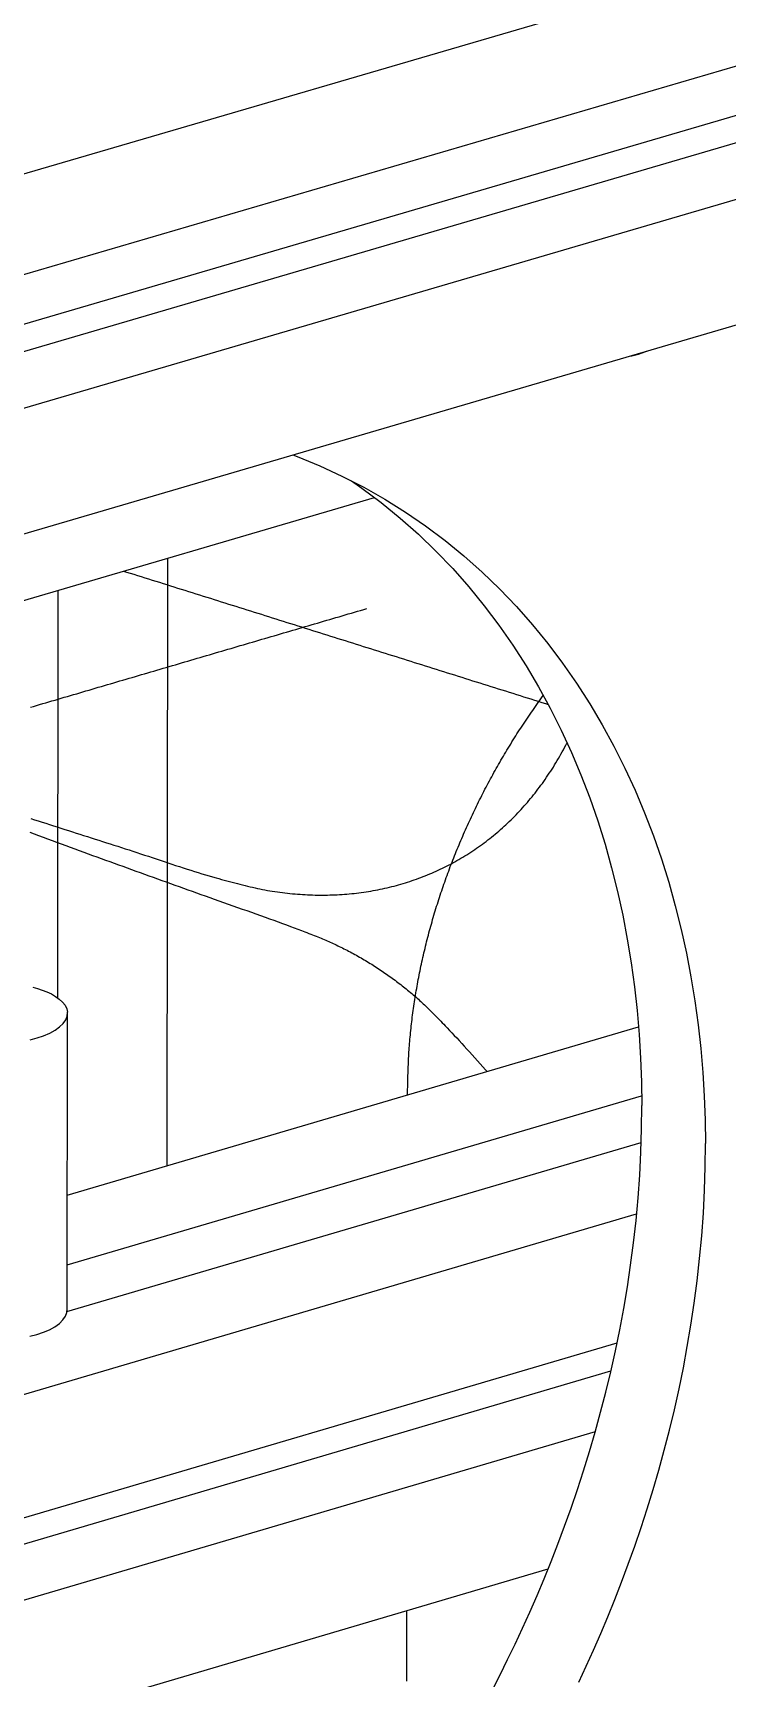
# Model space of a CAD drawing. Header units: millimetres. Extents: x -320 to 323, y -425 to 415.
# Drawn here: x 36.1 to 74.4, y 32.6 to 123.3 of the extents above; entities that cross this region are included whole.
import ezdxf

# ---------------------------------------------------------------- set-up
doc = ezdxf.new("R2010")
doc.units = ezdxf.units.MM
doc.layers.add('SKETCH', color=5, linetype='Continuous')
doc.layers.add('VISIBLE', color=7, linetype='Continuous')

msp = doc.modelspace()

# ---------------------------------------------------------------- linework, layer by layer
at = {"layer": 'SKETCH', "flags": 128}
for points in [[(41.108, 93.624), (41.274, 93.572), (41.474, 93.509), (41.675, 93.446), (41.875, 93.383), (42.076, 93.32), (42.276, 93.257), (42.477, 93.194), (42.677, 93.131), (42.878, 93.068), (43.078, 93.005), (43.279, 92.942), (43.479, 92.879), (43.68, 92.816), (43.88, 92.753), (44.081, 92.69), (44.281, 92.627), (44.482, 92.564), (44.683, 92.501), (44.883, 92.438), (45.084, 92.375), (45.284, 92.312), (45.485, 92.249), (45.685, 92.186), (45.886, 92.123), (46.086, 92.06), (46.287, 91.997), (46.487, 91.934), (46.688, 91.871), (46.889, 91.808), (47.089, 91.745), (47.29, 91.682), (47.49, 91.619), (47.691, 91.556), (47.891, 91.493), (48.092, 91.43), (48.293, 91.367), (48.493, 91.304), (48.694, 91.241), (48.894, 91.178), (49.095, 91.115), (49.296, 91.052), (49.496, 90.989), (49.697, 90.926), (49.897, 90.863), (50.098, 90.8), (50.299, 90.737), (50.499, 90.674), (50.7, 90.611), (50.901, 90.548), (51.101, 90.485), (51.302, 90.422), (51.503, 90.359), (51.703, 90.296), (51.904, 90.233), (52.105, 90.17), (52.305, 90.107), (52.506, 90.044), (52.707, 89.981), (52.907, 89.918), (53.108, 89.854), (53.309, 89.791), (53.509, 89.728), (53.71, 89.665), (53.911, 89.602), (54.111, 89.539), (54.312, 89.476), (54.513, 89.413), (54.714, 89.35), (54.914, 89.287), (55.115, 89.224), (55.316, 89.161), (55.516, 89.098), (55.717, 89.035), (55.918, 88.972), (56.118, 88.909), (56.319, 88.846), (56.52, 88.783), (56.72, 88.72), (56.921, 88.657), (57.122, 88.594), (57.322, 88.531), (57.523, 88.468), (57.724, 88.405), (57.925, 88.342), (58.125, 88.278), (58.326, 88.215), (58.527, 88.152), (58.727, 88.089), (58.928, 88.026), (59.129, 87.963), (59.33, 87.9), (59.53, 87.837), (59.731, 87.774), (59.932, 87.711), (60.133, 87.648), (60.334, 87.585), (60.534, 87.522), (60.735, 87.459), (60.936, 87.396), (61.137, 87.333), (61.338, 87.27), (61.538, 87.207), (61.739, 87.144), (61.94, 87.081), (62.141, 87.017), (62.342, 86.954), (62.542, 86.891), (62.743, 86.828), (62.944, 86.765), (63.145, 86.702), (63.346, 86.639), (63.546, 86.576), (63.747, 86.513), (63.948, 86.45), (64.149, 86.387), (64.35, 86.324), (64.495, 86.278)], [(35.967, 86.12), (36.138, 86.17), (36.308, 86.22), (36.478, 86.27), (36.648, 86.32), (36.818, 86.37), (36.988, 86.42), (37.159, 86.47), (37.329, 86.52), (37.499, 86.57), (37.669, 86.62), (37.839, 86.67), (38.009, 86.719), (38.179, 86.769), (38.35, 86.819), (38.52, 86.869), (38.69, 86.919), (38.86, 86.969), (39.03, 87.019), (39.2, 87.069), (39.37, 87.119), (39.541, 87.169), (39.711, 87.219), (39.881, 87.269), (40.051, 87.319), (40.221, 87.369), (40.391, 87.419), (40.561, 87.469), (40.731, 87.518), (40.901, 87.568), (41.072, 87.618), (41.242, 87.668), (41.412, 87.718), (41.582, 87.768), (41.752, 87.818), (41.922, 87.868), (42.092, 87.918), (42.262, 87.968), (42.432, 88.018), (42.603, 88.068), (42.773, 88.118), (42.943, 88.168), (43.113, 88.217), (43.283, 88.267), (43.453, 88.317), (43.623, 88.367), (43.793, 88.417), (43.963, 88.467), (44.133, 88.517), (44.303, 88.567), (44.473, 88.617), (44.644, 88.667), (44.814, 88.717), (44.984, 88.767), (45.154, 88.817), (45.324, 88.866), (45.494, 88.916), (45.664, 88.966), (45.834, 89.016), (46.004, 89.066), (46.174, 89.116), (46.344, 89.166), (46.514, 89.216), (46.684, 89.266), (46.854, 89.316), (47.024, 89.366), (47.194, 89.416), (47.364, 89.465), (47.534, 89.515), (47.705, 89.565), (47.875, 89.615), (48.045, 89.665), (48.215, 89.715), (48.385, 89.765), (48.555, 89.815), (48.725, 89.865), (48.895, 89.915), (49.065, 89.965), (49.235, 90.014), (49.405, 90.064), (49.575, 90.114), (49.745, 90.164), (49.915, 90.214), (50.085, 90.264), (50.255, 90.314), (50.425, 90.364), (50.595, 90.414), (50.765, 90.464), (50.935, 90.513), (51.105, 90.563), (51.275, 90.613), (51.445, 90.663), (51.615, 90.713), (51.785, 90.763), (51.955, 90.813), (52.125, 90.863), (52.295, 90.913), (52.465, 90.963), (52.635, 91.012), (52.805, 91.062), (52.975, 91.112), (53.145, 91.162), (53.315, 91.212), (53.485, 91.262), (53.655, 91.312), (53.825, 91.362), (53.995, 91.412), (54.165, 91.461), (54.335, 91.511), (54.505, 91.561)], [(56.746, 64.758), (56.749, 64.895), (56.753, 65.066), (56.756, 65.199), (56.759, 65.329), (56.763, 65.457), (56.766, 65.583), (56.769, 65.707), (56.773, 65.83), (56.776, 65.951), (56.78, 66.071), (56.784, 66.19), (56.788, 66.309), (56.793, 66.426), (56.798, 66.542), (56.803, 66.658), (56.808, 66.774), (56.814, 66.89), (56.82, 67.005), (56.827, 67.12), (56.834, 67.236), (56.842, 67.352), (56.851, 67.469), (56.86, 67.586), (56.869, 67.704), (56.879, 67.824), (56.89, 67.944), (56.902, 68.065), (56.914, 68.186), (56.926, 68.307), (56.939, 68.428), (56.953, 68.55), (56.967, 68.671), (56.981, 68.793), (56.996, 68.915), (57.011, 69.036), (57.027, 69.158), (57.043, 69.28), (57.06, 69.402), (57.077, 69.524), (57.094, 69.646), (57.113, 69.769), (57.131, 69.891), (57.15, 70.013), (57.169, 70.135), (57.189, 70.257), (57.21, 70.38), (57.23, 70.502), (57.251, 70.624), (57.273, 70.746), (57.295, 70.869), (57.318, 70.991), (57.341, 71.113), (57.364, 71.236), (57.388, 71.358), (57.412, 71.481), (57.437, 71.603), (57.463, 71.726), (57.488, 71.848), (57.514, 71.971), (57.541, 72.094), (57.568, 72.217), (57.596, 72.339), (57.624, 72.462), (57.652, 72.585), (57.681, 72.707), (57.71, 72.83), (57.74, 72.953), (57.77, 73.075), (57.801, 73.198), (57.832, 73.32), (57.864, 73.443), (57.896, 73.565), (57.928, 73.688), (57.961, 73.81), (57.994, 73.932), (58.028, 74.054), (58.062, 74.176), (58.097, 74.299), (58.132, 74.421), (58.168, 74.543), (58.204, 74.665), (58.24, 74.787), (58.277, 74.909), (58.314, 75.032), (58.352, 75.154), (58.39, 75.276), (58.429, 75.398), (58.468, 75.519), (58.508, 75.641), (58.548, 75.763), (58.588, 75.885), (58.629, 76.006), (58.67, 76.128), (58.712, 76.249), (58.754, 76.37), (58.796, 76.491), (58.839, 76.612), (58.883, 76.733), (58.926, 76.854), (58.97, 76.975), (59.015, 77.095), (59.06, 77.216), (59.105, 77.337), (59.151, 77.457), (59.198, 77.578), (59.244, 77.698), (59.291, 77.818), (59.339, 77.939), (59.387, 78.059), (59.435, 78.179), (59.484, 78.299), (59.533, 78.418), (59.583, 78.538), (59.633, 78.658), (59.684, 78.777), (59.734, 78.896), (59.786, 79.015), (59.837, 79.134), (59.889, 79.253), (59.942, 79.371), (59.995, 79.49), (60.048, 79.608), (60.101, 79.726), (60.155, 79.844), (60.21, 79.962), (60.265, 80.08), (60.32, 80.197), (60.376, 80.315), (60.432, 80.432), (60.488, 80.55), (60.545, 80.667), (60.603, 80.784), (60.66, 80.901), (60.718, 81.017), (60.777, 81.134), (60.836, 81.25), (60.895, 81.366), (60.955, 81.482), (61.015, 81.598), (61.075, 81.714), (61.136, 81.829), (61.197, 81.944), (61.259, 82.059), (61.321, 82.174), (61.383, 82.289), (61.445, 82.403), (61.508, 82.517), (61.572, 82.631), (61.635, 82.745), (61.7, 82.858), (61.764, 82.972), (61.829, 83.085), (61.894, 83.198), (61.96, 83.311), (62.026, 83.423), (62.093, 83.536), (62.16, 83.648), (62.227, 83.76), (62.294, 83.872), (62.362, 83.984), (62.431, 84.095), (62.499, 84.206), (62.568, 84.317), (62.638, 84.428), (62.707, 84.538), (62.777, 84.648), (62.847, 84.758), (62.918, 84.868), (62.989, 84.977), (63.06, 85.086), (63.132, 85.195), (63.204, 85.303), (63.276, 85.412), (63.349, 85.52), (63.422, 85.628), (63.495, 85.735), (63.569, 85.843), (63.643, 85.95), (63.718, 86.057), (63.792, 86.164), (63.868, 86.27), (63.943, 86.376), (64.019, 86.482), (64.095, 86.588), (64.171, 86.693), (64.227, 86.769)], [(35.989, 79.992), (36.198, 79.925), (36.406, 79.859), (36.614, 79.792), (36.822, 79.725), (37.031, 79.659), (37.239, 79.592), (37.447, 79.525), (37.656, 79.458), (37.864, 79.392), (38.072, 79.325), (38.281, 79.258), (38.489, 79.191), (38.697, 79.125), (38.905, 79.058), (39.114, 78.991), (39.322, 78.925), (39.53, 78.858), (39.739, 78.791), (39.947, 78.724), (40.155, 78.658), (40.364, 78.591), (40.572, 78.524), (40.78, 78.457), (40.989, 78.391), (41.197, 78.324), (41.406, 78.256), (41.617, 78.188), (41.829, 78.119), (42.042, 78.049), (42.256, 77.978), (42.47, 77.906), (42.685, 77.835), (42.9, 77.763), (43.116, 77.691), (43.331, 77.62), (43.545, 77.549), (43.759, 77.478), (43.972, 77.408), (44.184, 77.338), (44.395, 77.27), (44.604, 77.202), (44.812, 77.136), (45.017, 77.072), (45.221, 77.008), (45.422, 76.947), (45.62, 76.887), (45.816, 76.83), (46.009, 76.775), (46.198, 76.722), (46.352, 76.679), (46.503, 76.638), (46.653, 76.597), (46.801, 76.556), (46.947, 76.517), (47.091, 76.478), (47.235, 76.44), (47.377, 76.403), (47.517, 76.367), (47.657, 76.331), (47.796, 76.297), (47.934, 76.263), (48.071, 76.23), (48.208, 76.199), (48.345, 76.168), (48.481, 76.138), (48.617, 76.11), (48.753, 76.082), (48.889, 76.056), (49.025, 76.031), (49.162, 76.007), (49.299, 75.985), (49.437, 75.963), (49.576, 75.943), (49.715, 75.924), (49.854, 75.907), (49.993, 75.89), (50.132, 75.874), (50.271, 75.86), (50.41, 75.846), (50.548, 75.834), (50.687, 75.823), (50.825, 75.812), (50.963, 75.803), (51.101, 75.795), (51.239, 75.788), (51.377, 75.782), (51.514, 75.778), (51.652, 75.774), (51.789, 75.771), (51.925, 75.77), (52.062, 75.77), (52.198, 75.77), (52.333, 75.772), (52.469, 75.775), (52.604, 75.779), (52.738, 75.784), (52.872, 75.79), (53.006, 75.798), (53.14, 75.806), (53.273, 75.816), (53.407, 75.826), (53.54, 75.838), (53.673, 75.851), (53.805, 75.865), (53.938, 75.88), (54.07, 75.896), (54.202, 75.914), (54.333, 75.932), (54.464, 75.951), (54.595, 75.972), (54.726, 75.994), (54.856, 76.016), (54.985, 76.04), (55.114, 76.065), (55.243, 76.091), (55.372, 76.118), (55.5, 76.146), (55.627, 76.175), (55.754, 76.205), (55.88, 76.236), (56.006, 76.269), (56.131, 76.302), (56.256, 76.336), (56.381, 76.372), (56.506, 76.409), (56.63, 76.446), (56.753, 76.485), (56.877, 76.525), (57, 76.566), (57.122, 76.608), (57.244, 76.651), (57.366, 76.695), (57.487, 76.741), (57.608, 76.787), (57.728, 76.834), (57.847, 76.883), (57.967, 76.932), (58.085, 76.983), (58.203, 77.034), (58.321, 77.087), (58.438, 77.14), (58.554, 77.195), (58.67, 77.25), (58.785, 77.307), (58.899, 77.364), (59.013, 77.423), (59.126, 77.482), (59.239, 77.543), (59.352, 77.605), (59.464, 77.668), (59.575, 77.731), (59.686, 77.796), (59.797, 77.862), (59.907, 77.929), (60.016, 77.997), (60.125, 78.066), (60.233, 78.136), (60.341, 78.207), (60.448, 78.279), (60.554, 78.352), (60.66, 78.426), (60.765, 78.501), (60.869, 78.577), (60.973, 78.654), (61.076, 78.731), (61.179, 78.81), (61.28, 78.89), (61.381, 78.97), (61.481, 79.051), (61.581, 79.134), (61.68, 79.217), (61.778, 79.301), (61.876, 79.387), (61.973, 79.473), (62.07, 79.56), (62.166, 79.649), (62.261, 79.738), (62.355, 79.828), (62.449, 79.92), (62.543, 80.012), (62.635, 80.105), (62.727, 80.199), (62.818, 80.294), (62.909, 80.389), (62.999, 80.486), (63.088, 80.584), (63.176, 80.682), (63.263, 80.781), (63.35, 80.881), (63.436, 80.982), (63.521, 81.084), (63.605, 81.186), (63.689, 81.289), (63.771, 81.393), (63.853, 81.498), (63.935, 81.604), (64.015, 81.711), (64.095, 81.819), (64.174, 81.928), (64.253, 82.037), (64.33, 82.148), (64.407, 82.259), (64.484, 82.371), (64.559, 82.484), (64.634, 82.598), (64.708, 82.713), (64.781, 82.828), (64.853, 82.945), (64.924, 83.062), (64.995, 83.179), (65.065, 83.298), (65.134, 83.417), (65.202, 83.537), (65.269, 83.657), (65.336, 83.779), (65.401, 83.9), (65.466, 84.023), (65.53, 84.146), (65.537, 84.16)], [(35.936, 79.233), (36.179, 79.145), (36.423, 79.056), (36.67, 78.965), (36.917, 78.873), (37.166, 78.781), (37.416, 78.688), (37.666, 78.595), (37.916, 78.502), (38.165, 78.41), (38.414, 78.317), (38.662, 78.226), (38.908, 78.135), (39.153, 78.045), (39.395, 77.957), (39.635, 77.87), (39.873, 77.784), (40.112, 77.699), (40.35, 77.613), (40.589, 77.527), (40.828, 77.441), (41.066, 77.355), (41.305, 77.269), (41.543, 77.183), (41.782, 77.097), (42.02, 77.011), (42.259, 76.925), (42.497, 76.839), (42.736, 76.753), (42.975, 76.667), (43.213, 76.581), (43.452, 76.495), (43.69, 76.41), (43.929, 76.324), (44.168, 76.238), (44.406, 76.152), (44.645, 76.066), (44.883, 75.98), (45.122, 75.894), (45.361, 75.808), (45.602, 75.721), (45.847, 75.634), (46.096, 75.545), (46.347, 75.456), (46.602, 75.366), (46.858, 75.275), (47.115, 75.185), (47.373, 75.094), (47.631, 75.003), (47.888, 74.912), (48.145, 74.822), (48.399, 74.732), (48.651, 74.642), (48.9, 74.554), (49.145, 74.466), (49.386, 74.38), (49.622, 74.294), (49.853, 74.21), (50.077, 74.128), (50.295, 74.047), (50.506, 73.968), (50.709, 73.891), (50.903, 73.816), (51.089, 73.744), (51.199, 73.7), (51.306, 73.658), (51.411, 73.616), (51.512, 73.576), (51.61, 73.537), (51.706, 73.499), (51.8, 73.461), (51.892, 73.424), (51.982, 73.387), (52.07, 73.351), (52.156, 73.315), (52.242, 73.279), (52.326, 73.243), (52.41, 73.207), (52.493, 73.171), (52.575, 73.134), (52.657, 73.097), (52.739, 73.06), (52.822, 73.021), (52.904, 72.982), (52.988, 72.943), (53.072, 72.902), (53.157, 72.86), (53.243, 72.816), (53.33, 72.772), (53.417, 72.728), (53.503, 72.683), (53.589, 72.637), (53.675, 72.592), (53.761, 72.545), (53.847, 72.498), (53.932, 72.451), (54.017, 72.404), (54.102, 72.356), (54.187, 72.307), (54.271, 72.258), (54.355, 72.209), (54.439, 72.159), (54.522, 72.109), (54.606, 72.058), (54.689, 72.007), (54.772, 71.956), (54.854, 71.904), (54.936, 71.851), (55.018, 71.799), (55.1, 71.746), (55.181, 71.692), (55.262, 71.638), (55.343, 71.584), (55.424, 71.529), (55.504, 71.474), (55.584, 71.418), (55.664, 71.362), (55.743, 71.306), (55.823, 71.249), (55.902, 71.191), (55.98, 71.133), (56.059, 71.075), (56.137, 71.017), (56.215, 70.958), (56.293, 70.898), (56.37, 70.838), (56.447, 70.778), (56.524, 70.717), (56.6, 70.656), (56.676, 70.595), (56.752, 70.533), (56.828, 70.471), (56.903, 70.408), (56.978, 70.345), (57.053, 70.282), (57.127, 70.218), (57.2, 70.155), (57.272, 70.091), (57.343, 70.028), (57.413, 69.966), (57.482, 69.903), (57.55, 69.84), (57.617, 69.777), (57.684, 69.714), (57.751, 69.65), (57.818, 69.586), (57.885, 69.521), (57.951, 69.455), (58.018, 69.389), (58.086, 69.322), (58.154, 69.253), (58.223, 69.184), (58.293, 69.113), (58.364, 69.041), (58.436, 68.967), (58.509, 68.891), (58.584, 68.814), (58.661, 68.735), (58.739, 68.654), (58.819, 68.571), (58.94, 68.446), (59.064, 68.316), (59.191, 68.181), (59.322, 68.041), (59.455, 67.897), (59.591, 67.75), (59.73, 67.599), (59.871, 67.445), (60.013, 67.288), (60.157, 67.129), (60.303, 66.968), (60.45, 66.805), (60.598, 66.641), (60.747, 66.476), (60.896, 66.31), (61.045, 66.143), (61.131, 66.048)], [(56.71, 32.457), (56.71, 32.647), (56.71, 32.838), (56.711, 33.028), (56.711, 33.219), (56.711, 33.41), (56.711, 33.6), (56.712, 33.791), (56.712, 33.981), (56.712, 34.172), (56.712, 34.363), (56.713, 34.553), (56.713, 34.744), (56.713, 34.934), (56.713, 35.125), (56.714, 35.316), (56.714, 35.506), (56.714, 35.697), (56.714, 35.887), (56.715, 36.078), (56.715, 36.269), (56.715, 36.35)]]:
    msp.add_lwpolyline(points, dxfattribs=at)
at = {"layer": 'VISIBLE'}
for p, q in [((-16.667, 91.932), (306.015, 186.429)), ((-16.666, 90.425), (302.441, 183.89)), ((-16.665, 87.3), (305.983, 181.835)), ((-16.662, 80.355), (305.934, 174.945)), ((-2.203, 104.455), (81.128, 128.836)), ((-2.203, 98.896), (81.118, 123.289)), ((69.056, 105.489), (69.112, 105.494)), ((69.112, 105.494), (69.476, 105.574)), ((69.476, 105.574), (69.828, 105.697)), ((69.828, 105.697), (69.936, 105.747)), ((50.434, 100.029), (50.666, 99.944)), ((50.666, 99.944), (51.913, 99.428)), ((51.913, 99.428), (53.136, 98.863)), ((53.136, 98.863), (54.331, 98.247)), ((53.657, 98.594), (54.232, 98.199)), ((54.232, 98.199), (55.304, 97.395)), ((54.331, 98.247), (55.498, 97.582)), ((0.043, 81.578), (54.928, 97.677)), ((55.304, 97.395), (56.342, 96.548)), ((55.498, 97.582), (56.635, 96.87)), ((55.498, 97.582), (55.498, 97.582)), ((56.342, 96.548), (57.344, 95.659)), ((56.635, 96.87), (57.74, 96.112)), ((57.74, 96.112), (58.812, 95.308)), ((57.344, 95.659), (58.309, 94.729)), ((58.812, 95.308), (59.85, 94.46)), ((43.51, 60.861), (43.543, 94.338)), ((58.309, 94.729), (59.236, 93.76)), ((59.85, 94.46), (60.852, 93.571)), ((59.236, 93.76), (60.124, 92.755)), ((60.852, 93.571), (61.816, 92.641)), ((37.478, 70.102), (37.498, 92.564)), ((60.124, 92.755), (60.973, 91.715)), ((61.816, 92.641), (62.744, 91.672)), ((60.973, 91.715), (61.783, 90.642)), ((62.744, 91.672), (63.632, 90.667)), ((63.632, 90.667), (64.481, 89.627)), ((61.783, 90.642), (62.551, 89.539)), ((62.551, 89.539), (63.279, 88.406)), ((64.481, 89.627), (65.291, 88.554)), ((63.279, 88.406), (63.966, 87.247)), ((65.291, 88.554), (66.059, 87.45)), ((63.966, 87.247), (64.611, 86.064)), ((66.059, 87.45), (66.787, 86.318)), ((66.787, 86.318), (67.474, 85.159)), ((64.611, 86.064), (65.216, 84.858)), ((65.216, 84.858), (65.779, 83.633)), ((65.216, 84.858), (65.779, 83.633)), ((67.474, 85.159), (68.119, 83.975)), ((65.779, 83.633), (66.302, 82.389)), ((65.779, 83.633), (66.302, 82.389)), ((68.119, 83.975), (68.724, 82.769)), ((68.724, 82.769), (69.287, 81.543)), ((66.302, 82.389), (66.784, 81.129)), ((66.784, 81.129), (67.225, 79.855)), ((66.784, 81.129), (67.225, 79.855)), ((69.287, 81.543), (69.809, 80.299)), ((67.225, 79.855), (67.627, 78.57)), ((69.809, 80.299), (70.291, 79.039)), ((70.291, 79.039), (70.733, 77.766)), ((67.627, 78.57), (67.99, 77.275)), ((67.99, 77.275), (68.315, 75.972)), ((70.733, 77.766), (71.135, 76.48)), ((71.135, 76.48), (71.498, 75.185)), ((68.315, 75.972), (68.602, 74.662)), ((68.602, 74.662), (68.853, 73.349)), ((71.498, 75.185), (71.823, 73.881)), ((71.823, 73.881), (72.11, 72.572)), ((68.853, 73.349), (69.067, 72.034)), ((72.11, 72.572), (72.36, 71.258)), ((69.067, 72.034), (69.246, 70.717)), ((69.246, 70.717), (69.391, 69.402)), ((72.36, 71.258), (72.574, 69.943)), ((36.109, 70.698), (36.367, 70.625)), ((36.367, 70.625), (36.625, 70.539)), ((36.625, 70.539), (36.88, 70.439)), ((36.88, 70.439), (37.125, 70.322)), ((37.125, 70.322), (37.355, 70.19)), ((37.355, 70.19), (37.563, 70.042)), ((37.563, 70.042), (37.74, 69.878)), ((37.74, 69.878), (37.879, 69.699)), ((72.574, 69.943), (72.753, 68.626)), ((37.879, 69.699), (37.973, 69.509)), ((37.918, 68.9), (37.996, 69.105)), ((37.973, 69.509), (38.013, 69.31)), ((37.996, 69.105), (38.013, 69.31)), ((37.999, 52.968), (38.013, 69.31)), ((69.391, 69.402), (69.503, 68.089)), ((36.337, 67.901), (36.698, 68.023)), ((36.698, 68.023), (37.032, 68.166)), ((37.032, 68.166), (37.329, 68.328)), ((37.329, 68.328), (37.581, 68.507)), ((37.581, 68.507), (37.778, 68.699)), ((37.778, 68.699), (37.918, 68.9)), ((38.004, 59.24), (69.468, 68.503)), ((69.503, 68.089), (69.583, 66.78)), ((72.753, 68.626), (72.898, 67.31)), ((35.959, 67.801), (36.337, 67.901)), ((72.898, 67.31), (73.01, 65.997)), ((69.583, 66.78), (69.632, 65.476)), ((69.632, 65.476), (69.651, 64.179)), ((73.01, 65.997), (73.09, 64.688)), ((38.001, 55.39), (69.643, 64.709)), ((73.09, 64.688), (73.139, 63.384)), ((69.641, 62.89), (69.651, 64.179)), ((69.604, 61.61), (69.641, 62.89)), ((73.139, 63.384), (73.158, 62.087)), ((37.986, 52.818), (69.619, 62.137)), ((73.148, 60.797), (73.158, 62.087)), ((69.539, 60.34), (69.604, 61.61)), ((73.11, 59.517), (73.148, 60.797)), ((69.45, 59.081), (69.539, 60.34)), ((69.335, 57.834), (69.45, 59.081)), ((73.046, 58.247), (73.11, 59.517)), ((-16.644, 32.863), (69.37, 58.213)), ((72.956, 56.988), (73.046, 58.247)), ((69.198, 56.6), (69.335, 57.834)), ((69.038, 55.38), (69.198, 56.6)), ((72.841, 55.74), (72.956, 56.988)), ((68.857, 54.174), (69.038, 55.38)), ((72.704, 54.506), (72.841, 55.74)), ((72.544, 53.286), (72.704, 54.506)), ((68.656, 52.983), (68.857, 54.174)), ((37.903, 52.558), (37.981, 52.763)), ((37.903, 52.558), (37.981, 52.763)), ((37.981, 52.763), (37.999, 52.968)), ((37.999, 52.968), (37.999, 52.968)), ((68.436, 51.807), (68.656, 52.983)), ((72.363, 52.079), (72.544, 53.286)), ((36.323, 51.558), (36.684, 51.679)), ((36.684, 51.679), (37.018, 51.822)), ((37.018, 51.822), (37.315, 51.985)), ((37.315, 51.985), (37.566, 52.164)), ((37.315, 51.985), (37.566, 52.164)), ((37.566, 52.164), (37.764, 52.356)), ((37.764, 52.356), (37.903, 52.558)), ((37.764, 52.356), (37.903, 52.558)), ((68.198, 50.648), (68.436, 51.807)), ((72.162, 50.888), (72.363, 52.079)), ((-16.641, 26.046), (68.29, 51.096)), ((35.946, 51.457), (36.323, 51.558)), ((71.942, 49.712), (72.162, 50.888)), ((67.943, 49.505), (68.198, 50.648)), ((-16.641, 24.594), (67.953, 49.548)), ((67.672, 48.379), (67.943, 49.505)), ((71.704, 48.553), (71.942, 49.712)), ((67.386, 47.27), (67.672, 48.379)), ((71.449, 47.41), (71.704, 48.553)), ((67.086, 46.179), (67.386, 47.27)), ((71.177, 46.283), (71.449, 47.41)), ((70.891, 45.174), (71.177, 46.283)), ((-16.639, 21.503), (67.095, 46.211)), ((66.772, 45.105), (67.086, 46.179)), ((66.447, 44.05), (66.772, 45.105)), ((70.591, 44.083), (70.891, 45.174)), ((66.109, 43.013), (66.447, 44.05)), ((70.277, 43.009), (70.591, 44.083)), ((65.761, 41.993), (66.109, 43.013)), ((69.951, 41.954), (70.277, 43.009)), ((65.403, 40.992), (65.761, 41.993)), ((69.614, 40.916), (69.951, 41.954)), ((65.035, 40.01), (65.403, 40.992)), ((69.265, 39.897), (69.614, 40.916)), ((64.66, 39.046), (65.035, 40.01)), ((68.907, 38.896), (69.265, 39.897)), ((64.276, 38.1), (64.66, 39.046)), ((-16.637, 14.689), (64.498, 38.648)), ((63.885, 37.172), (64.276, 38.1)), ((68.54, 37.913), (68.907, 38.896)), ((63.488, 36.262), (63.885, 37.172)), ((68.164, 36.948), (68.54, 37.913)), ((67.78, 36.002), (68.164, 36.948)), ((62.677, 34.497), (63.085, 35.371)), ((63.085, 35.371), (63.488, 36.262)), ((67.389, 35.074), (67.78, 36.002)), ((62.264, 33.641), (62.677, 34.497)), ((66.992, 34.164), (67.389, 35.074)), ((61.846, 32.803), (62.264, 33.641)), ((66.589, 33.273), (66.992, 34.164)), ((61.425, 31.982), (61.846, 32.803)), ((66.18, 32.399), (66.589, 33.273))]:
    msp.add_line(p, q, dxfattribs=at)

doc.saveas('drawing.dxf')
